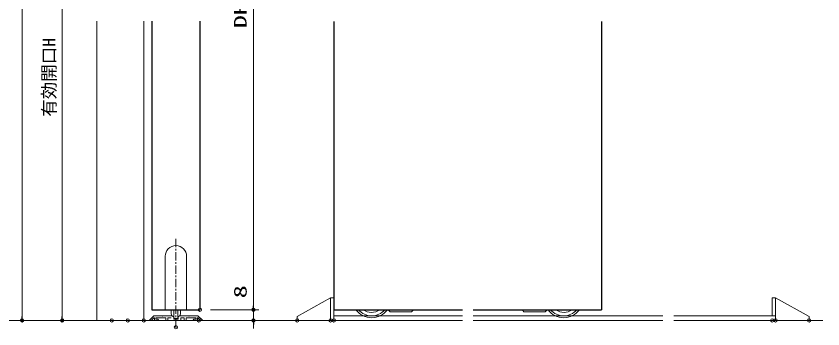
# Model space of a CAD drawing. Units: millimetres, scale not verified. Extents: x -1306 to 1306, y -607 to 607.
# Drawn here: x -866 to -262, y -32 to 202 of the extents above; entities that cross this region are included whole.
import ezdxf
from ezdxf.enums import TextEntityAlignment as Align

# ---------------------------------------------------------------- set-up
doc = ezdxf.new("R2010")
doc.units = ezdxf.units.MM
doc.header["$LTSCALE"] = 5
doc.header["$PDMODE"] = 32
doc.header["$PDSIZE"] = 2.5
doc.linetypes.add('USER1', pattern=[0.375, 0.25, -0.125])
doc.linetypes.add('USER3', pattern=[2, 1.25, -0.25, 0.25, -0.25])
for name, color, linetype, lineweight in [('0-1_線(黄)', 2, 'Continuous', 15), ('0-4_線(白)', 7, 'Continuous', 30), ('0-5_線(水)', 4, 'Continuous', 9), ('0-6_寸法線', 3, 'Continuous', 13), ('0-7_0', 3, 'Continuous', 25), ('0-8_DEFPOINTS', 7, 'Continuous', 5), ('0-A_中心線', 3, 'USER3', 9), ('0-C_点線(青)', 4, 'USER1', 9)]:
    doc.layers.add(name, color=color, linetype=linetype, lineweight=lineweight)
doc.styles.add('ＭＳ ゴシック', font='')
doc.styles.get('ＭＳ ゴシック').set_extended_font_data('MS Gothic')

# ---------------------------------------------------------------- blocks, each defined once
blk = doc.blocks.new('_DOT')
at = {"layer": '0-7_0'}
blk.add_line((-2.5, 0), (-5, 0), dxfattribs=at)
for points in [[(0, 0), (-2.5, 0), (-2.48, 0.313)], [(0, 0), (-2.48, -0.313), (-2.5, 0)], [(0, 0), (-2.48, 0.313), (-2.421, 0.622)], [(0, 0), (-2.421, -0.622), (-2.48, -0.313)], [(0, 0), (-2.421, 0.622), (-2.324, 0.92)], [(0, 0), (-2.324, -0.92), (-2.421, -0.622)], [(0, 0), (-2.324, 0.92), (-2.191, 1.204)], [(0, 0), (-2.191, -1.204), (-2.324, -0.92)], [(0, 0), (-2.191, 1.204), (-2.023, 1.469)], [(0, 0), (-2.023, -1.469), (-2.191, -1.204)], [(0, 0), (-2.023, 1.469), (-1.822, 1.711)], [(0, 0), (-1.822, -1.711), (-2.023, -1.469)], [(0, 0), (-1.822, 1.711), (-1.594, 1.926)], [(0, 0), (-1.594, -1.926), (-1.822, -1.711)], [(0, 0), (-1.594, 1.926), (-1.34, 2.111)], [(0, 0), (-1.34, -2.111), (-1.594, -1.926)], [(0, 0), (-1.34, 2.111), (-1.064, 2.262)], [(0, 0), (-1.064, -2.262), (-1.34, -2.111)], [(0, 0), (-1.064, 2.262), (-0.773, 2.378)], [(0, 0), (-0.773, -2.378), (-1.064, -2.262)], [(0, 0), (-0.773, 2.378), (-0.468, 2.456)], [(0, 0), (-0.468, -2.456), (-0.773, -2.378)], [(0, 0), (-0.468, 2.456), (-0.157, 2.495)], [(0, 0), (-0.157, -2.495), (-0.468, -2.456)], [(0, 0), (-0.157, 2.495), (0.157, 2.495)], [(0, 0), (0.157, -2.495), (-0.157, -2.495)], [(0, 0), (0.157, 2.495), (0.468, 2.456)], [(0, 0), (0.468, 2.456), (0.773, 2.378)], [(0, 0), (0.773, 2.378), (1.064, 2.262)], [(0, 0), (1.064, 2.262), (1.34, 2.111)], [(0, 0), (1.34, 2.111), (1.594, 1.926)], [(0, 0), (1.594, 1.926), (1.822, 1.711)], [(0, 0), (1.822, 1.711), (2.023, 1.469)], [(0, 0), (2.023, 1.469), (2.191, 1.204)], [(0, 0), (2.191, 1.204), (2.324, 0.92)], [(0, 0), (2.324, 0.92), (2.421, 0.622)], [(0, 0), (2.421, 0.622), (2.48, 0.313)], [(0, 0), (2.48, 0.313), (2.5, 0)], [(0, 0), (0.468, -2.456), (0.157, -2.495)], [(0, 0), (0.773, -2.378), (0.468, -2.456)], [(0, 0), (1.064, -2.262), (0.773, -2.378)], [(0, 0), (1.34, -2.111), (1.064, -2.262)], [(0, 0), (1.594, -1.926), (1.34, -2.111)], [(0, 0), (1.822, -1.711), (1.594, -1.926)], [(0, 0), (2.023, -1.469), (1.822, -1.711)], [(0, 0), (2.191, -1.204), (2.023, -1.469)], [(0, 0), (2.324, -0.92), (2.191, -1.204)], [(0, 0), (2.421, -0.622), (2.324, -0.92)], [(0, 0), (2.48, -0.313), (2.421, -0.622)], [(0, 0), (2.5, 0), (2.48, -0.313)]]:
    blk.add_solid(points, dxfattribs=at)

msp = doc.modelspace()

# ---------------------------------------------------------------- linework, layer by layer
at = {"layer": '0-1_線(黄)'}
for p, q in [((-1230.084, -25.446), (-531.867, -25.446)), ((-523.867, -25.446), (-381.867, -25.446)), ((-373.867, -25.446), (-262.303, -25.446))]:
    msp.add_line(p, q, dxfattribs=at)
at = {"layer": '0-4_線(白)'}
for p, q in [((-764.104, 198.477), (-764.104, -17.446)), ((-728.104, 198.477), (-728.104, -17.446)), ((-627.866, 198.239), (-627.866, -17.446)), ((-427.868, 198.239), (-427.868, -17.446)), ((-764.104, -17.446), (-728.104, -17.446)), ((-627.866, -17.446), (-531.867, -17.446)), ((-523.867, -17.446), (-427.868, -17.446))]:
    msp.add_line(p, q, dxfattribs=at)
at = {"layer": '0-5_線(水)'}
for p, q in [((-805.104, 198.477), (-805.104, -25.446)), ((-770.104, 198.477), (-770.104, -25.446)), ((-754.104, 22.554), (-754.104, -17.446)), ((-738.104, 22.554), (-738.104, -17.446)), ((-630.366, -8.446), (-630.366, -25.446)), ((-627.866, -8.446), (-627.866, -25.446)), ((-300.12, -8.446), (-300.12, -21.946)), ((-297.62, -8.446), (-297.62, -25.446)), ((-749.604, -20.49), (-749.604, -17.446)), ((-747.604, -23.446), (-747.604, -17.446)), ((-744.604, -23.446), (-744.604, -17.446)), ((-742.604, -20.49), (-742.604, -17.446)), ((-762.633, -21.976), (-765.933, -25.276)), ((-762.633, -21.976), (-762.563, -21.946)), ((-752.204, -25.346), (-752.204, -23.546)), ((-752.104, -23.446), (-749.804, -23.446)), ((-747.754, -22.617), (-748.893, -21.96)), ((-747.754, -22.617), (-747.704, -22.704)), ((-747.704, -24.346), (-747.704, -22.704)), ((-745.104, -23.946), (-747.104, -23.946)), ((-744.504, -22.704), (-744.454, -22.617)), ((-744.504, -22.704), (-744.504, -24.346)), ((-743.315, -21.96), (-744.454, -22.618)), ((-743.315, -21.96), (-743.265, -21.946)), ((-736.331, -21.948), (-743.265, -21.946)), ((-742.504, -25.346), (-742.504, -23.54)), ((-742.404, -23.446), (-740.104, -23.446)), ((-740.004, -23.546), (-740.004, -25.346)), ((-729.645, -21.946), (-729.575, -21.976)), ((-726.275, -25.276), (-729.575, -21.976)), ((-655.366, -25.446), (-655.366, -22.446)), ((-655.366, -25.446), (-655.366, -22.446)), ((-531.867, -21.946), (-627.866, -21.946)), ((-569.866, -18.946), (-585.582, -18.946)), ((-381.867, -21.946), (-523.867, -21.946)), ((-485.868, -18.946), (-470.152, -18.946)), ((-297.62, -21.946), (-373.867, -21.946)), ((-272.62, -25.446), (-272.62, -22.446)), ((-272.62, -25.446), (-272.62, -22.47)), ((-765.863, -25.446), (-764.204, -25.446)), ((-753.604, -25.446), (-752.304, -25.446)), ((-744.604, -24.446), (-747.604, -24.446)), ((-739.904, -25.446), (-738.604, -25.446)), ((-728.004, -25.446), (-726.345, -25.446))]:
    msp.add_line(p, q, dxfattribs=at)
for points in [[(-627.866, -8.446), (-630.366, -8.446), (-655.366, -22.446)], [(-300.12, -8.446), (-297.62, -8.446), (-272.62, -22.446)], [(-764.104, -25.346), (-764.104, -24.946), (-762.604, -23.446), (-762.104, -23.446), (-762.104, -25.446), (-759.604, -25.446)], [(-755.854, -21.946), (-756.104, -22.196), (-756.354, -21.946), (-762.563, -21.946)], [(-759.604, -24.446), (-761.104, -24.446), (-761.104, -23.446), (-753.704, -23.446), (-753.704, -25.346)], [(-755.854, -21.946), (-748.943, -21.946), (-748.893, -21.96)], [(-738.504, -25.346), (-738.504, -23.446), (-731.104, -23.446), (-731.104, -24.446), (-732.604, -24.446)], [(-729.645, -21.946), (-735.854, -21.946), (-736.104, -22.196), (-736.354, -21.946)], [(-732.604, -25.446), (-730.104, -25.446), (-730.104, -23.446), (-729.604, -23.446), (-728.104, -24.946), (-728.104, -25.346)]]:
    msp.add_lwpolyline(points, dxfattribs=at)
for centre, radius, start, end in [((-746.104, 22.554), 8, 0, 180), ((-599.666, -8.946), 14.5, 215.8883, 270), ((-599.666, -8.946), 13, 220.83222, 319.16778), ((-599.866, -8.946), 10.5, 234.04943, 305.95057), ((-599.666, -8.946), 14.5, 270, 324.1117), ((-456.068, -8.946), 14.5, 215.8883, 270), ((-456.068, -8.946), 13, 220.83222, 319.16778), ((-455.868, -8.946), 10.5, 234.04943, 305.95057), ((-456.068, -8.946), 14.5, 270, 324.1117), ((-752.104, -23.546), 0.1, 90, 180), ((-749.804, -23.546), 0.1, 0, 90), ((-747.604, -20.49), 2, 180, 270), ((-747.104, -23.446), 0.5, 180, 270), ((-745.104, -23.446), 0.5, 270, 0), ((-744.604, -20.49), 2, 270, 0), ((-742.404, -23.546), 0.1, 90, 180.00736), ((-740.104, -23.546), 0.1, 0, 90), ((-765.863, -25.346), 0.1, 135, 270), ((-764.204, -25.346), 0.1, 270, 0), ((-759.604, -24.946), 0.5, 270, 90), ((-753.604, -25.346), 0.1, 180, 270), ((-752.304, -25.346), 0.1, 270, 0), ((-747.604, -24.346), 0.1, 180, 269.99274), ((-744.604, -24.346), 0.1, 269.99274, 0), ((-742.604, -25.346), 0.1, 270, 0.00736), ((-739.904, -25.346), 0.1, 180, 270), ((-738.604, -25.346), 0.1, 270, 0), ((-732.604, -24.946), 0.5, 90.00072, 270.00072), ((-728.004, -25.346), 0.1, 180, 270), ((-726.345, -25.346), 0.1, 270, 45)]:
    msp.add_arc(centre, radius, start, end, dxfattribs=at)
at = {"layer": '0-6_寸法線'}
for p, q in [((-688.104, 421.554), (-688.104, -14.446)), ((-861.104, 345.054), (-861.104, -22.446)), ((-831.104, 333.054), (-831.104, -22.446)), ((-688.104, -14.446), (-688.104, 3.22)), ((-720.104, -17.446), (-684.104, -17.446)), ((-720.104, -17.446), (-684.104, -17.446)), ((-688.104, -25.446), (-688.104, -17.446)), ((-802.035, -25.446), (-865.104, -25.446)), ((-790.104, -25.446), (-835.104, -25.446)), ((-720.845, -25.446), (-684.104, -25.446)), ((-688.104, -28.446), (-688.104, -31.446))]:
    msp.add_line(p, q, dxfattribs=at)
at = {"layer": '0-8_DEFPOINTS'}
for p in [(-728.104, -17.446), (-688.104, -17.446), (-861.104, -25.446), (-831.104, -25.446), (-794.035, -25.446), (-782.104, -25.446), (-770.104, -25.446), (-746.104, -30.508), (-728.845, -25.446), (-688.104, -25.446), (-655.366, -25.446), (-630.366, -25.446), (-627.866, -25.446), (-300.12, -25.446), (-297.62, -25.446), (-272.62, -25.446)]:
    msp.add_point(p, dxfattribs=at)
at = {"layer": '0-A_中心線'}
msp.add_line((-746.104, -30.508), (-746.104, 36.42), dxfattribs=at)
at = {"layer": '0-C_点線(青)'}
for p, q in [((-569.866, -18.946), (-568.866, -17.946)), ((-568.866, -17.446), (-568.866, -17.946)), ((-486.868, -17.446), (-486.868, -17.946)), ((-485.868, -18.946), (-486.868, -17.946))]:
    msp.add_line(p, q, dxfattribs=at)
for points in [[(-585.582, -18.946), (-585.866, -18.946), (-587.366, -17.446)], [(-470.152, -18.946), (-469.868, -18.946), (-468.368, -17.446)]]:
    msp.add_lwpolyline(points, dxfattribs=at)

# ---------------------------------------------------------------- block references
at = {"layer": '0-6_寸法線', "xscale": 0.6, "yscale": 0.6}
for p, rotation in [((-688.104, -17.446), 270), ((-688.104, -17.446), 270), ((-861.104, -25.446), 270), ((-831.104, -25.446), 270), ((-688.104, -25.446), 90)]:
    msp.add_blockref('_DOT', p, dxfattribs=dict(at, rotation=rotation))

# ---------------------------------------------------------------- texts
at = {"layer": '0-6_寸法線', "style": 'ＭＳ ゴシック', "width": 1.5}
for s, p in [('DH', (-690.254, 193.316)), ('8', (-690.254, -8.875))]:
    msp.add_text(s, height=9.604, rotation=90, dxfattribs=at).set_placement(p, align=Align.BOTTOM_LEFT)
at = {"layer": '0-6_寸法線', "style": 'ＭＳ ゴシック'}
msp.add_text('有効開口H', height=9.604, rotation=90, dxfattribs=at).set_placement((-833.254, 127.018), align=Align.BOTTOM_LEFT)

doc.saveas('drawing.dxf')
